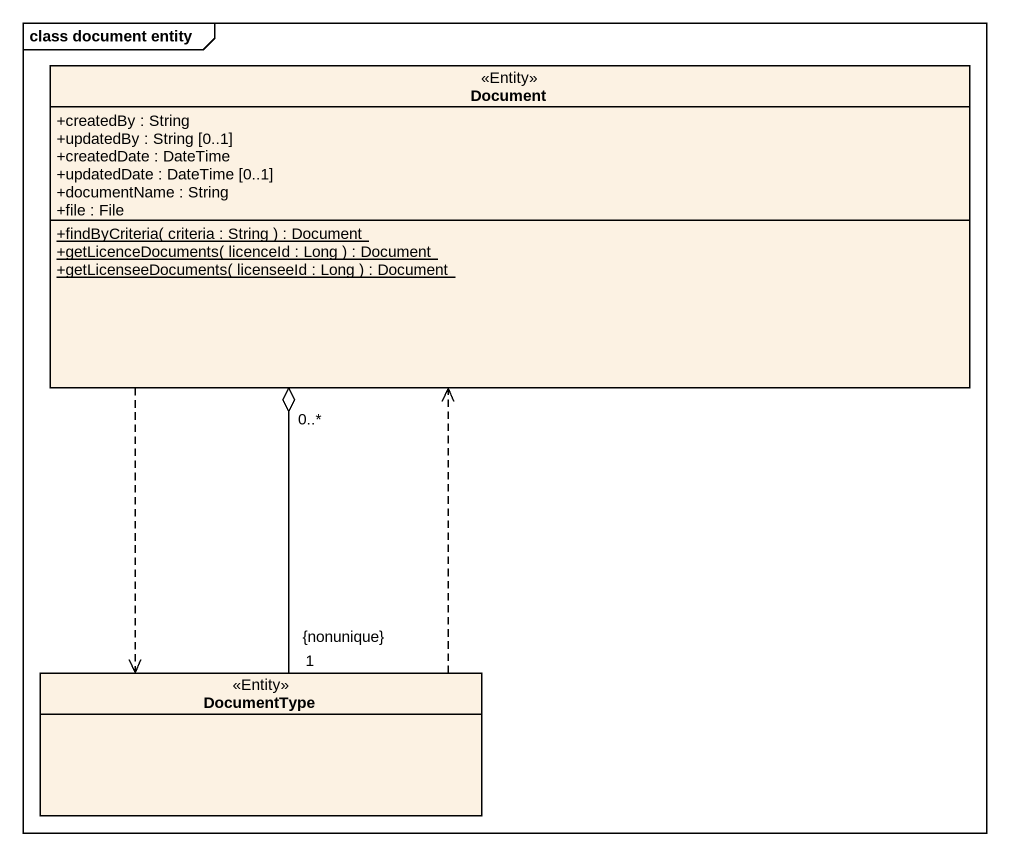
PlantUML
@startuml
mainframe class document entity
hide circle
hide empty members
skinparam classAttributeIconSize 0
class Document <<Entity>> {
  +createdBy : String
  +updatedBy : String [0..1]
  +createdDate : DateTime
  +updatedDate : DateTime [0..1]
  +documentName : String
  +file : File
  {static} +findByCriteria( criteria : String ) : Document
  {static} +getLicenceDocuments( licenceId : Long ) : Document
  {static} +getLicenseeDocuments( licenseeId : Long ) : Document
}
class DocumentType <<Entity>>
Document "0..*" o-- "1\n{nonunique}" DocumentType
Document ..> DocumentType
DocumentType .up.> Document
@enduml
